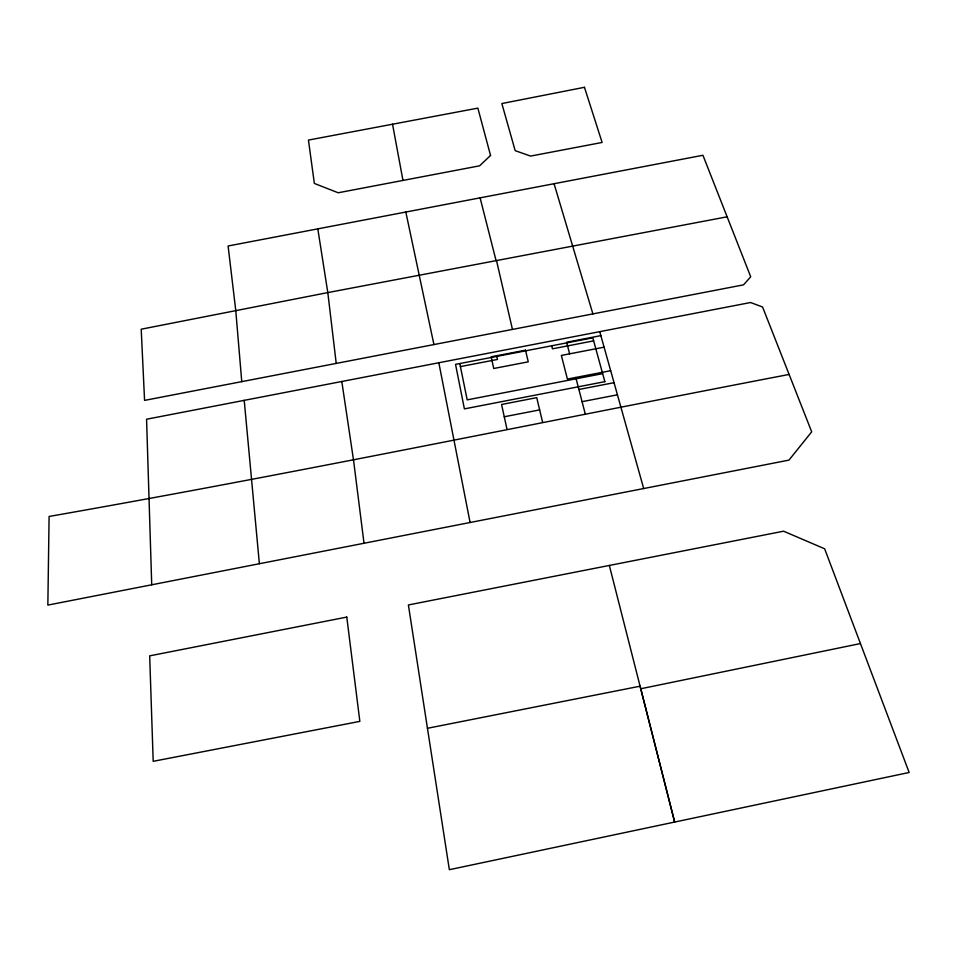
<?xml version="1.0" encoding="UTF-8"?>
<svg xmlns="http://www.w3.org/2000/svg" width="957" height="957" viewBox="0 0 957 957"><rect width="100%" height="100%" fill="white"/><g stroke="black" fill="none" stroke-linecap="round" stroke-linejoin="round"><path stroke-width="1.44" d="M640.735 688.765L860.451 643.559M427.456 728.289L408.388 604.956L783.592 531.195L824.647 548.792L909.15 772.478L449.347 869.698L427.456 728.289L640.101 686.193L674.661 822.051L609.346 565.443M151.72 584.799L788.963 460.114L811.692 431.822L762.573 306.994L750.551 302.52L146.565 419.226L151.72 584.799L47.85 605.099L49.094 516.457C296.538 473.057 542.428 421.774 789.13 374.438M610.65 370.706L567.405 379.08L561.364 355.43L604.082 347.176M602.647 373.649L467.183 399.87L459.803 363.54M578.901 389.487L613.999 382.68M504.267 416.762L539.652 409.895M582.071 401.677L617.385 394.822M600.852 335.62L566.616 342.235L569.63 353.827M460.425 366.603L497.461 359.449L496.791 356.399M593.651 340.859L552.452 348.827L551.687 345.788M727.129 216.808L327.808 292.591L141.205 329.208L144.567 400.385L743.553 284.839L750.719 276.776L702.928 155.273L228.101 245.997L235.757 310.451L241.762 381.652M592.885 313.896L554.067 183.72M599.752 331.672L643.69 488.537M575.779 377.453L585.277 414.01M480.091 197.812L496.085 260.687M542.595 422.3L536.745 397.657L501.576 404.476L506.983 429.215M496.516 260.579L512.462 329.423M433.928 344.568L405.816 212.011M470.09 522.498L438.832 362.751M392.537 124.195L402.957 180.418M317.808 228.867L327.808 292.591L336.218 363.409M341.805 381.484L353.6 460.616L364.007 543.229M244.214 400.337L259.371 563.673M490.546 155.465L479.601 165.824L338.18 192.776L314.351 183.433L308.441 140.081L477.866 108.129L490.546 155.465M584.464 87.302L501.851 103.547L515.177 150.656L530.609 156.087L602.109 142.461L584.464 87.302M346.781 617.086L149.675 655.856L153.192 761.317L359.844 721.375L346.781 617.086M604.848 381.652L464.396 408.878L455.544 364.366L592.814 337.845L604.848 381.652M525.489 350.178L491.168 356.805L493.728 368.505L528.252 361.83L525.489 350.178"/></g></svg>
